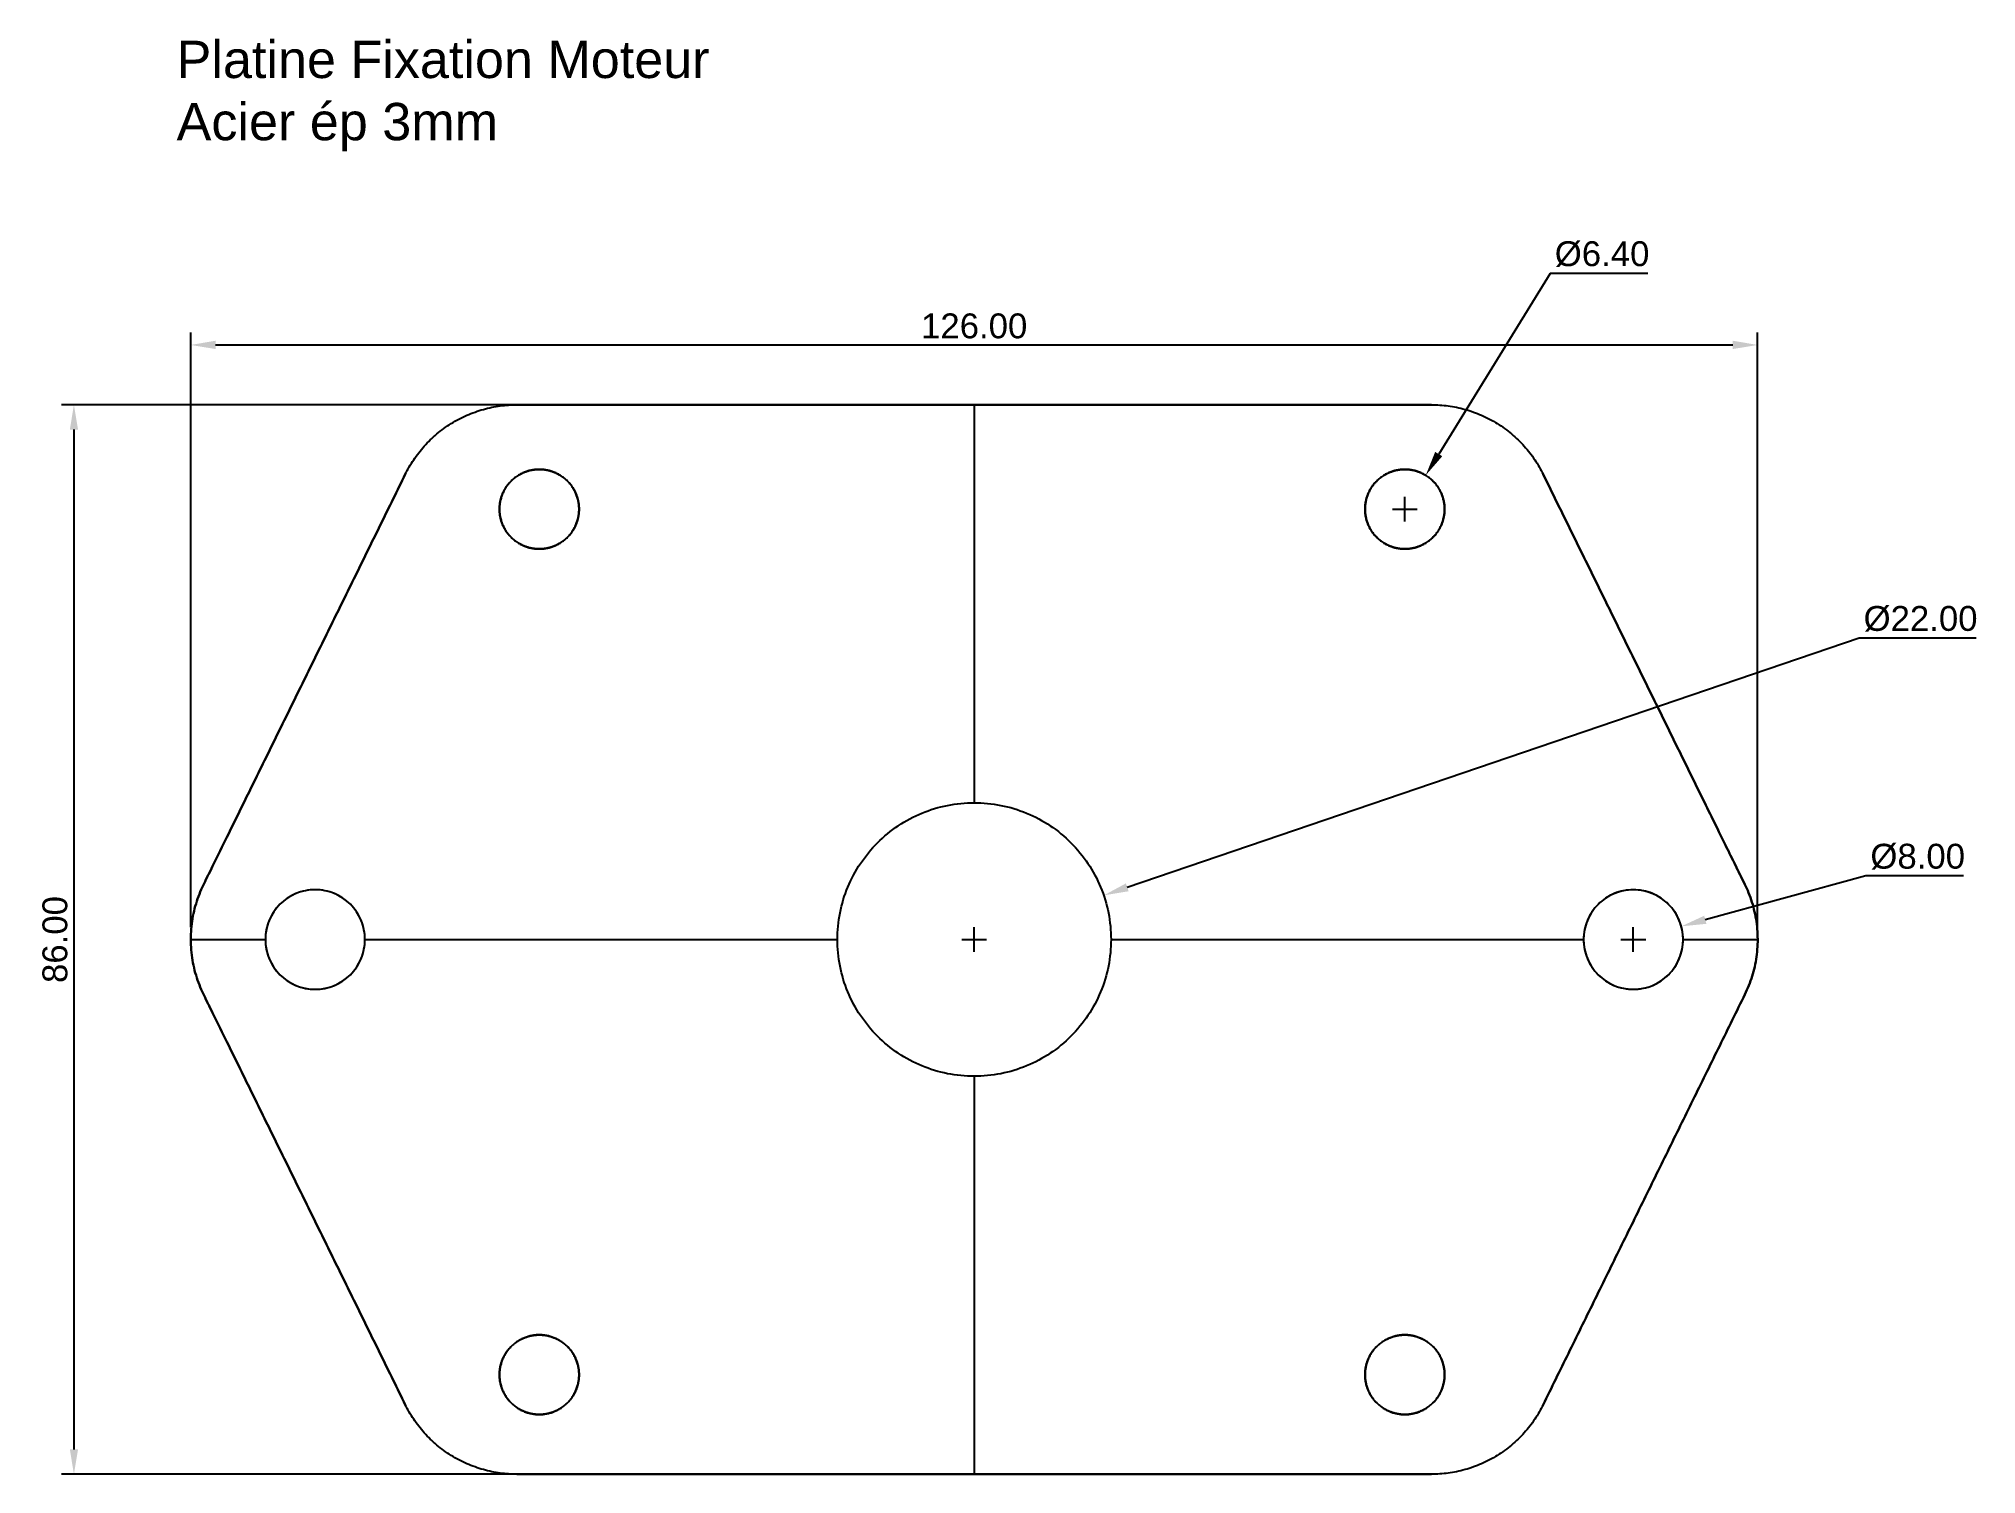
# Model space of a CAD drawing. Header units: millimetres. Extents: x 255 to 411, y -43 to 72.
import ezdxf

# ---------------------------------------------------------------- set-up
doc = ezdxf.new("R2010")
doc.units = ezdxf.units.MM
doc.layers.add('Défaut', color=178, linetype='Continuous', true_color=0x000000)
doc.layers.add('Moteur-fix', color=178, linetype='Continuous', true_color=0x000000)
doc.styles.add('Helvetica Neue Regular', font='')
doc.styles.get('Helvetica Neue Regular').set_extended_font_data('Helvetica Neue')
doc.dimstyles.new('Défaut', dxfattribs={"dimtxt": 2, "dimasz": 2, "dimexe": 1, "dimexo": 1, "dimgap": 0.5, "dimtad": 1, "dimtoh": 1, "dimzin": 1, "dimdsep": 46, "dimtxsty": 'Helvetica Neue Regular', "dimcen": 1, "dimazin": 1, "dimtfac": 1, "dimtdec": 4, "dimtix": 1, "dimtofl": 0, "dimtmove": 1, "dimatfit": 3, "dimfxl": 2, "dimtolj": 1, "dimtzin": 1, "dimarcsym": 0})

# ---------------------------------------------------------------- blocks, each defined once
blk = doc.blocks.new('*D1')
at = {"layer": 'Defpoints', "color": 0}
for p in [(386.86, 1.06), (379.15, -1.06)]:
    blk.add_point(p, dxfattribs=at)
at = {"layer": 'Défaut', "color": 0, "lineweight": -2}
for p, q in [((401.69, 5.11), (388.79, 1.58)), ((409.55, 5.11), (401.69, 5.11))]:
    blk.add_line(p, q, dxfattribs=at)
at = {"layer": 'Défaut', "color": 0}
for p, q in [((382, 0), (384, 0)), ((383, -1), (383, 1))]:
    blk.add_line(p, q, dxfattribs=at)
blk.add_solid([(388.7, 1.91), (388.88, 1.26), (386.86, 1.06)], dxfattribs=at)
at = {"layer": 'Défaut', "color": 0, "insert": (405.87, 6.66), "char_height": 2, "attachment_point": 5, "style": 'Helvetica Neue Regular'}
blk.add_mtext('\\A1;Ø8.00', dxfattribs=at)
blk = doc.blocks.new('*D2')
at = {"layer": 'Defpoints', "color": 0}
for p in [(340.42, 3.55), (319.59, -3.55)]:
    blk.add_point(p, dxfattribs=at)
at = {"layer": 'Défaut', "color": 0, "lineweight": -2}
for p, q in [((401.15, 24.23), (342.31, 4.19)), ((410.56, 24.23), (401.15, 24.23))]:
    blk.add_line(p, q, dxfattribs=at)
at = {"layer": 'Défaut', "color": 0}
for p, q in [((329, 0), (331, 0)), ((330, -1), (330, 1))]:
    blk.add_line(p, q, dxfattribs=at)
blk.add_solid([(342.2, 4.51), (342.42, 3.88), (340.42, 3.55)], dxfattribs=at)
at = {"layer": 'Défaut', "color": 0, "insert": (406.1, 25.78), "char_height": 2, "attachment_point": 5, "style": 'Helvetica Neue Regular'}
blk.add_mtext('\\A1;Ø22.00', dxfattribs=at)
blk = doc.blocks.new('*D3')
at = {"layer": 'Defpoints', "color": 0}
for p in [(366.31, 37.33), (362.95, 31.88)]:
    blk.add_point(p, dxfattribs=at)
at = {"layer": 'Défaut', "color": 0, "lineweight": -2}
for p, q in [((376.31, 53.56), (367.36, 39.03)), ((384.17, 53.56), (376.31, 53.56))]:
    blk.add_line(p, q, dxfattribs=at)
at = {"layer": 'Défaut', "color": 0}
for p, q in [((363.63, 34.61), (365.63, 34.61)), ((364.63, 33.61), (364.63, 35.61))]:
    blk.add_line(p, q, dxfattribs=at)
blk.add_solid([(367.07, 39.21), (367.64, 38.86), (366.31, 37.33)], dxfattribs=at)
at = {"layer": 'Défaut', "color": 0, "insert": (380.49, 55.11), "char_height": 2, "attachment_point": 5, "style": 'Helvetica Neue Regular'}
blk.add_mtext('\\A1;Ø6.40', dxfattribs=at)
blk = doc.blocks.new('*D4')
at = {"layer": 'Defpoints', "color": 0}
for p in [(330, 43), (257.61, -43), (330, -43)]:
    blk.add_point(p, dxfattribs=at)
at = {"layer": 'Défaut', "color": 0, "lineweight": -2}
for p, q in [((329, 43), (256.61, 43)), ((257.61, 41), (257.61, -41)), ((329, -43), (256.61, -43))]:
    blk.add_line(p, q, dxfattribs=at)
at = {"layer": 'Défaut', "color": 0}
for points in [[(257.94, 41), (257.28, 41), (257.61, 43)], [(257.28, -41), (257.94, -41), (257.61, -43)]]:
    blk.add_solid(points, dxfattribs=at)
at = {"layer": 'Défaut', "color": 0, "insert": (256.09, 0), "char_height": 2, "attachment_point": 5, "rotation": 90, "style": 'Helvetica Neue Regular'}
blk.add_mtext('\\A1;86.00', dxfattribs=at)
blk = doc.blocks.new('*D5')
at = {"layer": 'Defpoints', "color": 0}
for p in [(393, 47.81), (267, 0), (393, 0)]:
    blk.add_point(p, dxfattribs=at)
at = {"layer": 'Défaut', "color": 0, "lineweight": -2}
for p, q in [((267, 1), (267, 48.81)), ((393, 1), (393, 48.81)), ((269, 47.81), (391, 47.81))]:
    blk.add_line(p, q, dxfattribs=at)
at = {"layer": 'Défaut', "color": 0}
for points in [[(269, 48.15), (269, 47.48), (267, 47.81)], [(391, 47.48), (391, 48.15), (393, 47.81)]]:
    blk.add_solid(points, dxfattribs=at)
at = {"layer": 'Défaut', "color": 0, "insert": (330, 49.33), "char_height": 2, "attachment_point": 5, "style": 'Helvetica Neue Regular'}
blk.add_mtext('\\A1;126.00', dxfattribs=at)

msp = doc.modelspace()

# ---------------------------------------------------------------- linework, layer by layer
at = {"layer": 'Moteur-fix'}
for p, q in [((293.23, 43, 369.25), (293.23, 43, 372.25)), ((330.003, 43, 369.25), (330.003, 11, 369.25)), ((330.003, 43, 372.25), (330.003, 11, 372.25)), ((330.003, 43, 369.25), (330.003, 43, 372.25)), ((366.777, 43, 369.25), (366.777, 43, 372.25)), ((284.256, 37.413, 369.25), (284.256, 37.413, 372.25)), ((375.751, 37.413, 369.25), (375.751, 37.413, 372.25)), ((268.03, 4.414, 369.25), (268.03, 4.414, 372.25)), ((391.977, 4.414, 369.25), (391.977, 4.414, 372.25)), ((267.004, 0, 369.25), (273.003, 0, 369.25)), ((267.004, 0, 372.25), (273.003, 0, 372.25)), ((281.01, 0, 369.25), (319.003, 0, 369.25)), ((281.01, 0, 372.25), (319.003, 0, 372.25)), ((341.003, 0, 369.25), (379.003, 0, 369.25)), ((341.003, 0, 372.25), (379.003, 0, 372.25)), ((387.003, 0, 369.25), (393.003, 0, 369.25)), ((387.003, 0, 372.25), (393.003, 0, 372.25)), ((268.03, -4.412, 369.25), (268.03, -4.412, 372.25)), ((391.977, -4.412, 369.25), (391.977, -4.412, 372.25)), ((330.003, -11, 369.25), (330.003, -43, 369.25)), ((330.003, -11, 372.25), (330.003, -43, 372.25)), ((382.49, -23.706, 369.25), (382.49, -23.706, 372.25)), ((284.256, -37.412, 369.25), (284.256, -37.412, 372.25)), ((375.751, -37.412, 369.25), (375.751, -37.412, 372.25)), ((293.23, -43, 369.25), (293.23, -43, 372.25)), ((330.003, -43, 369.25), (330.003, -43, 372.25)), ((366.777, -43, 369.25), (366.777, -43, 372.25))]:
    msp.add_line(p, q, dxfattribs=at)
at = {"layer": 'Moteur-fix', "extrusion": (1, 0, 0)}
for points in [[(4.004, 369.25), (4.004, 372.25)], [(4, 369.25), (4, 372.25)], [(0, 369.25), (0, 372.25)], [(0, 369.25), (0, 372.25)], [(0, 369.25), (0, 372.25)], [(0, 369.25), (0, 372.25)], [(-4.003, 369.25), (-4.003, 372.25)], [(-4, 369.25), (-4, 372.25)]]:
    msp.add_lwpolyline(points, dxfattribs=at)
at = {"layer": 'Moteur-fix', "extrusion": (2.21852e-16, 0, -1)}
msp.add_circle((-277.007, 0, -369.25), 4.003, dxfattribs=at)
at = {"layer": 'Moteur-fix', "extrusion": (2.22045e-16, 0, -1)}
msp.add_circle((-383.003, 0, -369.25), 4, dxfattribs=at)
at = {"layer": 'Moteur-fix', "extrusion": (-9.71756e-09, -2.40424e-08, 1)}
msp.add_rational_spline([(284.256, 37.413, 369.25), (287.003, 43, 369.25), (293.23, 43, 369.25)], [1, 0.848896899485, 1], degree=2, dxfattribs=at)
at = {"layer": 'Moteur-fix', "extrusion": (-9.71757e-09, -2.40424e-08, 1)}
msp.add_rational_spline([(284.256, 37.413, 372.25), (287.003, 43, 372.25), (293.23, 43, 372.25)], [1, 0.848896899485, 1], degree=2, dxfattribs=at)
at = {"layer": 'Moteur-fix', "extrusion": (2.8896e-08, 1.86991e-14, 1)}
msp.add_rational_spline([(284.256, 37.413, 370.75), (287.003, 43, 370.75), (293.23, 43, 370.75)], [1, 0.848896899485, 1], degree=2, dxfattribs=at)
at = {"layer": 'Moteur-fix', "extrusion": (3.29892e-17, -1, -2.33917e-08)}
msp.add_open_spline([(293.23, 43, 369.25), (311.617, 43, 369.25), (330.003, 43, 369.25), (348.39, 43, 369.25), (366.777, 43, 369.25)], degree=2, knots=[393.9417265, 393.9417265, 393.9417265, 430.7153112, 430.7153112, 467.4888958, 467.4888958, 467.4888958], dxfattribs=at)
at = {"layer": 'Moteur-fix', "extrusion": (-1.43737e-16, -1, -3.50876e-08)}
msp.add_open_spline([(293.23, 43, 372.25), (311.617, 43, 372.25), (330.003, 43, 372.25), (348.39, 43, 372.25), (366.777, 43, 372.25)], degree=2, knots=[393.9417265, 393.9417265, 393.9417265, 430.7153112, 430.7153112, 467.4888958, 467.4888958, 467.4888958], dxfattribs=at)
at = {"layer": 'Moteur-fix', "extrusion": (0, -1, -4.67834e-08)}
msp.add_open_spline([(366.777, 43, 370.75), (348.39, 43, 370.75), (330.003, 43, 370.75), (311.617, 43, 370.75), (293.23, 43, 370.75)], degree=2, knots=[-467.4888958, -467.4888958, -467.4888958, -430.7153112, -430.7153112, -393.9417265, -393.9417265, -393.9417265], dxfattribs=at)
at = {"layer": 'Moteur-fix', "extrusion": (4.25217e-08, -8.48387e-09, 1)}
for points in [[(366.777, 43, 369.25), (373.003, 43, 369.25), (375.751, 37.413, 369.25)], [(366.777, 43, 372.25), (373.003, 43, 372.25), (375.751, 37.413, 372.25)]]:
    msp.add_rational_spline(points, [1, 0.848896899485, 1], degree=2, dxfattribs=at)
at = {"layer": 'Moteur-fix', "extrusion": (2.8896e-08, 1.01283e-13, 1)}
msp.add_rational_spline([(366.777, 43, 370.75), (373.003, 43, 370.75), (375.751, 37.413, 370.75)], [1, 0.848896899485, 1], degree=2, dxfattribs=at)
at = {"layer": 'Moteur-fix'}
for points in [[(287.944, 41.489, 369.25), (287.944, 41.489, 370.75), (287.944, 41.489, 372.25)], [(372.063, 41.489, 369.25), (372.063, 41.489, 370.75), (372.063, 41.489, 372.25)], [(295.028, 37.805, 372.25), (295.028, 37.805, 370.75), (295.028, 37.805, 369.25)], [(364.628, 37.805, 372.25), (364.628, 37.805, 370.75), (364.628, 37.805, 369.25)], [(291.828, 34.605, 372.25), (291.828, 34.605, 370.75), (291.828, 34.605, 369.25)], [(298.228, 34.605, 372.25), (298.228, 34.605, 370.75), (298.228, 34.605, 369.25)], [(361.428, 34.605, 372.25), (361.428, 34.605, 370.75), (361.428, 34.605, 369.25)], [(367.828, 34.605, 372.25), (367.828, 34.605, 370.75), (367.828, 34.605, 369.25)], [(295.028, 31.405, 372.25), (295.028, 31.405, 370.75), (295.028, 31.405, 369.25)], [(364.628, 31.405, 372.25), (364.628, 31.405, 370.75), (364.628, 31.405, 369.25)], [(330.003, 11, 372.25), (330.003, 11, 370.75), (330.003, 11, 369.25)], [(319.003, 0, 372.25), (319.003, 0, 370.75), (319.003, 0, 369.25)], [(341.003, 0, 372.25), (341.003, 0, 370.75), (341.003, 0, 369.25)], [(391.977, -4.412, 369.25), (383.864, -20.912, 369.25), (375.751, -37.412, 369.25)], [(391.977, -4.412, 372.25), (383.864, -20.912, 372.25), (375.751, -37.412, 372.25)], [(375.751, -37.412, 370.75), (383.864, -20.912, 370.75), (391.977, -4.412, 370.75)], [(330.003, -11, 372.25), (330.003, -11, 370.75), (330.003, -11, 369.25)], [(295.028, -31.795, 372.25), (295.028, -31.795, 370.75), (295.028, -31.795, 369.25)], [(364.628, -31.795, 372.25), (364.628, -31.795, 370.75), (364.628, -31.795, 369.25)], [(291.828, -34.995, 372.25), (291.828, -34.995, 370.75), (291.828, -34.995, 369.25)], [(298.228, -34.995, 372.25), (298.228, -34.995, 370.75), (298.228, -34.995, 369.25)], [(361.428, -34.995, 372.25), (361.428, -34.995, 370.75), (361.428, -34.995, 369.25)], [(367.828, -34.995, 372.25), (367.828, -34.995, 370.75), (367.828, -34.995, 369.25)], [(295.028, -38.195, 372.25), (295.028, -38.195, 370.75), (295.028, -38.195, 369.25)], [(364.628, -38.195, 372.25), (364.628, -38.195, 370.75), (364.628, -38.195, 369.25)], [(287.944, -41.489, 369.25), (287.944, -41.489, 370.75), (287.944, -41.489, 372.25)], [(372.063, -41.489, 369.25), (372.063, -41.489, 370.75), (372.063, -41.489, 372.25)]]:
    msp.add_open_spline(points, degree=2, dxfattribs=at)
for points, weights, degree, knots in [([(284.256, -37.412, 369.25), (276.143, -20.912, 369.25), (268.03, -4.412, 369.25), (265.86, 0.001, 369.25), (268.03, 4.414, 369.25), (276.143, 20.913, 369.25), (284.256, 37.413, 369.25)], [1, 1, 1, 0.897416926455, 1, 1, 1], 2, [267.0613491, 267.0613491, 267.0613491, 318.4658919, 318.4658919, 327.6070749, 327.6070749, 379.0113075, 379.0113075, 379.0113075]), ([(284.256, -37.412, 372.25), (276.143, -20.912, 372.25), (268.03, -4.412, 372.25), (265.86, 0.001, 372.25), (268.03, 4.414, 372.25), (276.143, 20.913, 372.25), (284.256, 37.413, 372.25)], [1, 1, 1, 0.897416926455, 1, 1, 1], 2, [267.0613491, 267.0613491, 267.0613491, 318.4658919, 318.4658919, 327.6070749, 327.6070749, 379.0113075, 379.0113075, 379.0113075]), ([(284.256, 37.413, 370.75), (276.143, 20.913, 370.75), (268.03, 4.414, 370.75), (265.86, 0.001, 370.75), (268.03, -4.412, 370.75), (276.143, -20.912, 370.75), (284.256, -37.412, 370.75)], [1, 1, 1, 0.897416926455, 1, 1, 1], 2, [-379.0113075, -379.0113075, -379.0113075, -327.6070749, -327.6070749, -318.4658919, -318.4658919, -267.0613491, -267.0613491, -267.0613491]), ([(298.228, 34.605, 369.25), (298.228, 35.441, 369.25), (297.916, 36.243, 369.25), (297.291, 36.868, 369.25), (296.994, 37.165, 369.25), (296.641, 37.401, 369.25), (295.865, 37.723, 369.25), (295.448, 37.805, 369.25), (295.028, 37.805, 369.25), (294.608, 37.805, 369.25), (294.192, 37.723, 369.25), (293.415, 37.401, 369.25), (293.063, 37.165, 369.25), (292.765, 36.868, 369.25), (292.141, 36.243, 369.25), (291.828, 35.441, 369.25), (291.828, 34.605, 369.25), (291.828, 33.77, 369.25), (292.141, 32.968, 369.25), (292.765, 32.343, 369.25), (293.063, 32.046, 369.25), (293.415, 31.81, 369.25), (294.192, 31.488, 369.25), (294.608, 31.405, 369.25), (295.028, 31.405, 369.25), (295.448, 31.405, 369.25), (295.865, 31.488, 369.25), (296.641, 31.81, 369.25), (296.994, 32.046, 369.25), (297.291, 32.343, 369.25), (297.916, 32.968, 369.25), (298.228, 33.77, 369.25), (298.228, 34.605, 369.25)], [1, 0.902368927062, 0.853553390593, 0.853553390593, 0.853553390593, 0.853553390593, 0.853553390593, 0.853553390593, 0.853553390593, 0.853553390593, 0.853553390593, 0.853553390593, 0.853553390593, 0.853553390593, 0.853553390593, 0.902368927062, 1, 0.902368927062, 0.853553390593, 0.853553390593, 0.853553390593, 0.853553390593, 0.853553390593, 0.853553390593, 0.853553390593, 0.853553390593, 0.853553390593, 0.853553390593, 0.853553390593, 0.853553390593, 0.853553390593, 0.902368927062, 1], 3, [0, 0, 0, 0, 2.5783797, 2.5783797, 2.5783797, 3.843107, 3.843107, 5.1078343, 5.1078343, 5.1078343, 6.3725615, 6.3725615, 7.6372888, 7.6372888, 7.6372888, 10.2156685, 10.2156685, 10.2156685, 12.7940483, 12.7940483, 12.7940483, 14.0587756, 14.0587756, 15.3235028, 15.3235028, 15.3235028, 16.5882301, 16.5882301, 17.8529574, 17.8529574, 17.8529574, 20.4313371, 20.4313371, 20.4313371, 20.4313371]), ([(298.228, 34.605, 372.25), (298.228, 35.441, 372.25), (297.916, 36.243, 372.25), (297.291, 36.868, 372.25), (296.994, 37.165, 372.25), (296.641, 37.401, 372.25), (295.865, 37.723, 372.25), (295.448, 37.805, 372.25), (295.028, 37.805, 372.25), (294.608, 37.805, 372.25), (294.192, 37.723, 372.25), (293.415, 37.401, 372.25), (293.063, 37.165, 372.25), (292.765, 36.868, 372.25), (292.141, 36.243, 372.25), (291.828, 35.441, 372.25), (291.828, 34.605, 372.25), (291.828, 33.77, 372.25), (292.141, 32.968, 372.25), (292.765, 32.343, 372.25), (293.063, 32.046, 372.25), (293.415, 31.81, 372.25), (294.192, 31.488, 372.25), (294.608, 31.405, 372.25), (295.028, 31.405, 372.25), (295.448, 31.405, 372.25), (295.865, 31.488, 372.25), (296.641, 31.81, 372.25), (296.994, 32.046, 372.25), (297.291, 32.343, 372.25), (297.916, 32.968, 372.25), (298.228, 33.77, 372.25), (298.228, 34.605, 372.25)], [1, 0.902368927062, 0.853553390593, 0.853553390593, 0.853553390593, 0.853553390593, 0.853553390593, 0.853553390593, 0.853553390593, 0.853553390593, 0.853553390593, 0.853553390593, 0.853553390593, 0.853553390593, 0.853553390593, 0.902368927062, 1, 0.902368927062, 0.853553390593, 0.853553390593, 0.853553390593, 0.853553390593, 0.853553390593, 0.853553390593, 0.853553390593, 0.853553390593, 0.853553390593, 0.853553390593, 0.853553390593, 0.853553390593, 0.853553390593, 0.902368927062, 1], 3, [0, 0, 0, 0, 2.5783797, 2.5783797, 2.5783797, 3.843107, 3.843107, 5.1078343, 5.1078343, 5.1078343, 6.3725615, 6.3725615, 7.6372888, 7.6372888, 7.6372888, 10.2156685, 10.2156685, 10.2156685, 12.7940483, 12.7940483, 12.7940483, 14.0587756, 14.0587756, 15.3235028, 15.3235028, 15.3235028, 16.5882301, 16.5882301, 17.8529574, 17.8529574, 17.8529574, 20.4313371, 20.4313371, 20.4313371, 20.4313371]), ([(298.228, 34.605, 370.834), (298.228, 31.405, 370.834), (295.028, 31.405, 370.834), (291.828, 31.405, 370.834), (291.828, 34.605, 370.834), (291.828, 37.805, 370.834), (295.028, 37.805, 370.834), (298.228, 37.805, 370.834), (298.228, 34.605, 370.834)], [1, 0.707106781187, 1, 0.707106781187, 1, 0.707106781187, 1, 0.707106781187, 1], 2, [0, 0, 0, 5.0265482, 5.0265482, 10.0530965, 10.0530965, 15.0796447, 15.0796447, 20.106193, 20.106193, 20.106193]), ([(367.828, 34.605, 369.25), (367.828, 35.441, 369.25), (367.516, 36.243, 369.25), (366.891, 36.868, 369.25), (366.594, 37.165, 369.25), (366.241, 37.401, 369.25), (365.465, 37.723, 369.25), (365.048, 37.805, 369.25), (364.628, 37.805, 369.25), (364.208, 37.805, 369.25), (363.792, 37.723, 369.25), (363.015, 37.401, 369.25), (362.663, 37.165, 369.25), (362.365, 36.868, 369.25), (361.741, 36.243, 369.25), (361.428, 35.441, 369.25), (361.428, 34.605, 369.25), (361.428, 33.77, 369.25), (361.741, 32.968, 369.25), (362.365, 32.343, 369.25), (362.663, 32.046, 369.25), (363.015, 31.81, 369.25), (363.792, 31.488, 369.25), (364.208, 31.405, 369.25), (364.628, 31.405, 369.25), (365.048, 31.405, 369.25), (365.465, 31.488, 369.25), (366.241, 31.81, 369.25), (366.594, 32.046, 369.25), (366.891, 32.343, 369.25), (367.516, 32.968, 369.25), (367.828, 33.77, 369.25), (367.828, 34.605, 369.25)], [1, 0.902368927062, 0.853553390593, 0.853553390593, 0.853553390593, 0.853553390593, 0.853553390593, 0.853553390593, 0.853553390593, 0.853553390593, 0.853553390593, 0.853553390593, 0.853553390593, 0.853553390593, 0.853553390593, 0.902368927062, 1, 0.902368927062, 0.853553390593, 0.853553390593, 0.853553390593, 0.853553390593, 0.853553390593, 0.853553390593, 0.853553390593, 0.853553390593, 0.853553390593, 0.853553390593, 0.853553390593, 0.853553390593, 0.853553390593, 0.902368927062, 1], 3, [0, 0, 0, 0, 2.5783797, 2.5783797, 2.5783797, 3.843107, 3.843107, 5.1078343, 5.1078343, 5.1078343, 6.3725615, 6.3725615, 7.6372888, 7.6372888, 7.6372888, 10.2156685, 10.2156685, 10.2156685, 12.7940483, 12.7940483, 12.7940483, 14.0587756, 14.0587756, 15.3235028, 15.3235028, 15.3235028, 16.5882301, 16.5882301, 17.8529574, 17.8529574, 17.8529574, 20.4313371, 20.4313371, 20.4313371, 20.4313371]), ([(367.828, 34.605, 372.25), (367.828, 35.441, 372.25), (367.516, 36.243, 372.25), (366.891, 36.868, 372.25), (366.594, 37.165, 372.25), (366.241, 37.401, 372.25), (365.465, 37.723, 372.25), (365.048, 37.805, 372.25), (364.628, 37.805, 372.25), (364.208, 37.805, 372.25), (363.792, 37.723, 372.25), (363.015, 37.401, 372.25), (362.663, 37.165, 372.25), (362.365, 36.868, 372.25), (361.741, 36.243, 372.25), (361.428, 35.441, 372.25), (361.428, 34.605, 372.25), (361.428, 33.77, 372.25), (361.741, 32.968, 372.25), (362.365, 32.343, 372.25), (362.663, 32.046, 372.25), (363.015, 31.81, 372.25), (363.792, 31.488, 372.25), (364.208, 31.405, 372.25), (364.628, 31.405, 372.25), (365.048, 31.405, 372.25), (365.465, 31.488, 372.25), (366.241, 31.81, 372.25), (366.594, 32.046, 372.25), (366.891, 32.343, 372.25), (367.516, 32.968, 372.25), (367.828, 33.77, 372.25), (367.828, 34.605, 372.25)], [1, 0.902368927062, 0.853553390593, 0.853553390593, 0.853553390593, 0.853553390593, 0.853553390593, 0.853553390593, 0.853553390593, 0.853553390593, 0.853553390593, 0.853553390593, 0.853553390593, 0.853553390593, 0.853553390593, 0.902368927062, 1, 0.902368927062, 0.853553390593, 0.853553390593, 0.853553390593, 0.853553390593, 0.853553390593, 0.853553390593, 0.853553390593, 0.853553390593, 0.853553390593, 0.853553390593, 0.853553390593, 0.853553390593, 0.853553390593, 0.902368927062, 1], 3, [0, 0, 0, 0, 2.5783797, 2.5783797, 2.5783797, 3.843107, 3.843107, 5.1078343, 5.1078343, 5.1078343, 6.3725615, 6.3725615, 7.6372888, 7.6372888, 7.6372888, 10.2156685, 10.2156685, 10.2156685, 12.7940483, 12.7940483, 12.7940483, 14.0587756, 14.0587756, 15.3235028, 15.3235028, 15.3235028, 16.5882301, 16.5882301, 17.8529574, 17.8529574, 17.8529574, 20.4313371, 20.4313371, 20.4313371, 20.4313371]), ([(367.828, 34.605, 370.834), (367.828, 31.405, 370.834), (364.628, 31.405, 370.834), (361.428, 31.405, 370.834), (361.428, 34.605, 370.834), (361.428, 37.805, 370.834), (364.628, 37.805, 370.834), (367.828, 37.805, 370.834), (367.828, 34.605, 370.834)], [1, 0.707106781187, 1, 0.707106781187, 1, 0.707106781187, 1, 0.707106781187, 1], 2, [0, 0, 0, 5.0265482, 5.0265482, 10.0530965, 10.0530965, 15.0796447, 15.0796447, 20.106193, 20.106193, 20.106193]), ([(375.751, 37.413, 369.25), (383.864, 20.913, 369.25), (391.977, 4.414, 369.25), (394.147, 0.001, 369.25), (391.977, -4.412, 369.25)], [1, 1, 1, 0.897416926455, 1], 2, [482.4193148, 482.4193148, 482.4193148, 533.8235475, 533.8235475, 542.9647304, 542.9647304, 542.9647304]), ([(375.751, 37.413, 372.25), (383.864, 20.913, 372.25), (391.977, 4.414, 372.25), (394.147, 0.001, 372.25), (391.977, -4.412, 372.25)], [1, 1, 1, 0.897416926455, 1], 2, [482.4193148, 482.4193148, 482.4193148, 533.8235475, 533.8235475, 542.9647304, 542.9647304, 542.9647304]), ([(391.977, -4.412, 370.75), (394.147, 0.001, 370.75), (391.977, 4.414, 370.75), (383.864, 20.913, 370.75), (375.751, 37.413, 370.75)], [1, 0.897416926455, 1, 1, 1], 2, [-542.9647304, -542.9647304, -542.9647304, -533.8235475, -533.8235475, -482.4193148, -482.4193148, -482.4193148]), ([(298.228, -34.995, 369.25), (298.228, -34.159, 369.25), (297.916, -33.357, 369.25), (297.291, -32.732, 369.25), (296.994, -32.435, 369.25), (296.641, -32.199, 369.25), (295.865, -31.877, 369.25), (295.448, -31.795, 369.25), (295.028, -31.795, 369.25), (294.608, -31.795, 369.25), (294.192, -31.877, 369.25), (293.415, -32.199, 369.25), (293.063, -32.435, 369.25), (292.765, -32.732, 369.25), (292.141, -33.357, 369.25), (291.828, -34.159, 369.25), (291.828, -34.995, 369.25), (291.828, -35.83, 369.25), (292.141, -36.632, 369.25), (292.765, -37.257, 369.25), (293.063, -37.554, 369.25), (293.415, -37.79, 369.25), (294.192, -38.112, 369.25), (294.608, -38.195, 369.25), (295.028, -38.195, 369.25), (295.448, -38.195, 369.25), (295.865, -38.112, 369.25), (296.641, -37.79, 369.25), (296.994, -37.554, 369.25), (297.291, -37.257, 369.25), (297.916, -36.632, 369.25), (298.228, -35.83, 369.25), (298.228, -34.995, 369.25)], [1, 0.902368927062, 0.853553390593, 0.853553390593, 0.853553390593, 0.853553390593, 0.853553390593, 0.853553390593, 0.853553390593, 0.853553390593, 0.853553390593, 0.853553390593, 0.853553390593, 0.853553390593, 0.853553390593, 0.902368927062, 1, 0.902368927062, 0.853553390593, 0.853553390593, 0.853553390593, 0.853553390593, 0.853553390593, 0.853553390593, 0.853553390593, 0.853553390593, 0.853553390593, 0.853553390593, 0.853553390593, 0.853553390593, 0.853553390593, 0.902368927062, 1], 3, [0, 0, 0, 0, 2.5783797, 2.5783797, 2.5783797, 3.843107, 3.843107, 5.1078343, 5.1078343, 5.1078343, 6.3725615, 6.3725615, 7.6372888, 7.6372888, 7.6372888, 10.2156685, 10.2156685, 10.2156685, 12.7940483, 12.7940483, 12.7940483, 14.0587756, 14.0587756, 15.3235028, 15.3235028, 15.3235028, 16.5882301, 16.5882301, 17.8529574, 17.8529574, 17.8529574, 20.4313371, 20.4313371, 20.4313371, 20.4313371]), ([(298.228, -34.995, 372.25), (298.228, -34.159, 372.25), (297.916, -33.357, 372.25), (297.291, -32.732, 372.25), (296.994, -32.435, 372.25), (296.641, -32.199, 372.25), (295.865, -31.877, 372.25), (295.448, -31.795, 372.25), (295.028, -31.795, 372.25), (294.608, -31.795, 372.25), (294.192, -31.877, 372.25), (293.415, -32.199, 372.25), (293.063, -32.435, 372.25), (292.765, -32.732, 372.25), (292.141, -33.357, 372.25), (291.828, -34.159, 372.25), (291.828, -34.995, 372.25), (291.828, -35.83, 372.25), (292.141, -36.632, 372.25), (292.765, -37.257, 372.25), (293.063, -37.554, 372.25), (293.415, -37.79, 372.25), (294.192, -38.112, 372.25), (294.608, -38.195, 372.25), (295.028, -38.195, 372.25), (295.448, -38.195, 372.25), (295.865, -38.112, 372.25), (296.641, -37.79, 372.25), (296.994, -37.554, 372.25), (297.291, -37.257, 372.25), (297.916, -36.632, 372.25), (298.228, -35.83, 372.25), (298.228, -34.995, 372.25)], [1, 0.902368927062, 0.853553390593, 0.853553390593, 0.853553390593, 0.853553390593, 0.853553390593, 0.853553390593, 0.853553390593, 0.853553390593, 0.853553390593, 0.853553390593, 0.853553390593, 0.853553390593, 0.853553390593, 0.902368927062, 1, 0.902368927062, 0.853553390593, 0.853553390593, 0.853553390593, 0.853553390593, 0.853553390593, 0.853553390593, 0.853553390593, 0.853553390593, 0.853553390593, 0.853553390593, 0.853553390593, 0.853553390593, 0.853553390593, 0.902368927062, 1], 3, [0, 0, 0, 0, 2.5783797, 2.5783797, 2.5783797, 3.843107, 3.843107, 5.1078343, 5.1078343, 5.1078343, 6.3725615, 6.3725615, 7.6372888, 7.6372888, 7.6372888, 10.2156685, 10.2156685, 10.2156685, 12.7940483, 12.7940483, 12.7940483, 14.0587756, 14.0587756, 15.3235028, 15.3235028, 15.3235028, 16.5882301, 16.5882301, 17.8529574, 17.8529574, 17.8529574, 20.4313371, 20.4313371, 20.4313371, 20.4313371]), ([(298.228, -34.995, 370.834), (298.228, -38.195, 370.834), (295.028, -38.195, 370.834), (291.828, -38.195, 370.834), (291.828, -34.995, 370.834), (291.828, -31.795, 370.834), (295.028, -31.795, 370.834), (298.228, -31.795, 370.834), (298.228, -34.995, 370.834)], [1, 0.707106781187, 1, 0.707106781187, 1, 0.707106781187, 1, 0.707106781187, 1], 2, [0, 0, 0, 5.0265482, 5.0265482, 10.0530965, 10.0530965, 15.0796447, 15.0796447, 20.106193, 20.106193, 20.106193]), ([(367.828, -34.995, 369.25), (367.828, -34.159, 369.25), (367.516, -33.357, 369.25), (366.891, -32.732, 369.25), (366.594, -32.435, 369.25), (366.241, -32.199, 369.25), (365.465, -31.877, 369.25), (365.048, -31.795, 369.25), (364.628, -31.795, 369.25), (364.208, -31.795, 369.25), (363.792, -31.877, 369.25), (363.015, -32.199, 369.25), (362.663, -32.435, 369.25), (362.365, -32.732, 369.25), (361.741, -33.357, 369.25), (361.428, -34.159, 369.25), (361.428, -34.995, 369.25), (361.428, -35.83, 369.25), (361.741, -36.632, 369.25), (362.365, -37.257, 369.25), (362.663, -37.554, 369.25), (363.015, -37.79, 369.25), (363.792, -38.112, 369.25), (364.208, -38.195, 369.25), (364.628, -38.195, 369.25), (365.048, -38.195, 369.25), (365.465, -38.112, 369.25), (366.241, -37.79, 369.25), (366.594, -37.554, 369.25), (366.891, -37.257, 369.25), (367.516, -36.632, 369.25), (367.828, -35.83, 369.25), (367.828, -34.995, 369.25)], [1, 0.902368927062, 0.853553390593, 0.853553390593, 0.853553390593, 0.853553390593, 0.853553390593, 0.853553390593, 0.853553390593, 0.853553390593, 0.853553390593, 0.853553390593, 0.853553390593, 0.853553390593, 0.853553390593, 0.902368927062, 1, 0.902368927062, 0.853553390593, 0.853553390593, 0.853553390593, 0.853553390593, 0.853553390593, 0.853553390593, 0.853553390593, 0.853553390593, 0.853553390593, 0.853553390593, 0.853553390593, 0.853553390593, 0.853553390593, 0.902368927062, 1], 3, [0, 0, 0, 0, 2.5783797, 2.5783797, 2.5783797, 3.843107, 3.843107, 5.1078343, 5.1078343, 5.1078343, 6.3725615, 6.3725615, 7.6372888, 7.6372888, 7.6372888, 10.2156685, 10.2156685, 10.2156685, 12.7940483, 12.7940483, 12.7940483, 14.0587756, 14.0587756, 15.3235028, 15.3235028, 15.3235028, 16.5882301, 16.5882301, 17.8529574, 17.8529574, 17.8529574, 20.4313371, 20.4313371, 20.4313371, 20.4313371]), ([(367.828, -34.995, 372.25), (367.828, -34.159, 372.25), (367.516, -33.357, 372.25), (366.891, -32.732, 372.25), (366.594, -32.435, 372.25), (366.241, -32.199, 372.25), (365.465, -31.877, 372.25), (365.048, -31.795, 372.25), (364.628, -31.795, 372.25), (364.208, -31.795, 372.25), (363.792, -31.877, 372.25), (363.015, -32.199, 372.25), (362.663, -32.435, 372.25), (362.365, -32.732, 372.25), (361.741, -33.357, 372.25), (361.428, -34.159, 372.25), (361.428, -34.995, 372.25), (361.428, -35.83, 372.25), (361.741, -36.632, 372.25), (362.365, -37.257, 372.25), (362.663, -37.554, 372.25), (363.015, -37.79, 372.25), (363.792, -38.112, 372.25), (364.208, -38.195, 372.25), (364.628, -38.195, 372.25), (365.048, -38.195, 372.25), (365.465, -38.112, 372.25), (366.241, -37.79, 372.25), (366.594, -37.554, 372.25), (366.891, -37.257, 372.25), (367.516, -36.632, 372.25), (367.828, -35.83, 372.25), (367.828, -34.995, 372.25)], [1, 0.902368927062, 0.853553390593, 0.853553390593, 0.853553390593, 0.853553390593, 0.853553390593, 0.853553390593, 0.853553390593, 0.853553390593, 0.853553390593, 0.853553390593, 0.853553390593, 0.853553390593, 0.853553390593, 0.902368927062, 1, 0.902368927062, 0.853553390593, 0.853553390593, 0.853553390593, 0.853553390593, 0.853553390593, 0.853553390593, 0.853553390593, 0.853553390593, 0.853553390593, 0.853553390593, 0.853553390593, 0.853553390593, 0.853553390593, 0.902368927062, 1], 3, [0, 0, 0, 0, 2.5783797, 2.5783797, 2.5783797, 3.843107, 3.843107, 5.1078343, 5.1078343, 5.1078343, 6.3725615, 6.3725615, 7.6372888, 7.6372888, 7.6372888, 10.2156685, 10.2156685, 10.2156685, 12.7940483, 12.7940483, 12.7940483, 14.0587756, 14.0587756, 15.3235028, 15.3235028, 15.3235028, 16.5882301, 16.5882301, 17.8529574, 17.8529574, 17.8529574, 20.4313371, 20.4313371, 20.4313371, 20.4313371]), ([(367.828, -34.995, 370.834), (367.828, -38.195, 370.834), (364.628, -38.195, 370.834), (361.428, -38.195, 370.834), (361.428, -34.995, 370.834), (361.428, -31.795, 370.834), (364.628, -31.795, 370.834), (367.828, -31.795, 370.834), (367.828, -34.995, 370.834)], [1, 0.707106781187, 1, 0.707106781187, 1, 0.707106781187, 1, 0.707106781187, 1], 2, [0, 0, 0, 5.0265482, 5.0265482, 10.0530965, 10.0530965, 15.0796447, 15.0796447, 20.106193, 20.106193, 20.106193])]:
    msp.add_rational_spline(points, weights, degree=degree, knots=knots, dxfattribs=at)
at = {"layer": 'Moteur-fix', "extrusion": (-2.8896e-08, 3.21025e-16, -1)}
msp.add_open_spline([(341.003, 0, 369.25), (341.003, 1.445, 369.25), (340.719, 2.875, 369.25), (339.613, 5.544, 369.25), (338.803, 6.757, 369.25), (336.76, 8.8, 369.25), (335.548, 9.61, 369.25), (332.878, 10.716, 369.25), (331.448, 11, 369.25), (330.003, 11, 369.25), (328.559, 11, 369.25), (327.129, 10.716, 369.25), (324.459, 9.61, 369.25), (323.247, 8.8, 369.25), (321.204, 6.757, 369.25), (320.394, 5.544, 369.25), (319.288, 2.875, 369.25), (319.003, 1.445, 369.25), (319.003, 0, 369.25), (319.003, -1.444, 369.25), (319.288, -2.875, 369.25), (320.394, -5.544, 369.25), (321.204, -6.757, 369.25), (323.247, -8.8, 369.25), (324.459, -9.61, 369.25), (327.129, -10.715, 369.25), (328.559, -11, 369.25), (330.003, -11, 369.25), (331.448, -11, 369.25), (332.878, -10.715, 369.25), (335.548, -9.61, 369.25), (336.76, -8.8, 369.25), (338.803, -6.757, 369.25), (339.613, -5.544, 369.25), (340.719, -2.875, 369.25), (341.003, -1.444, 369.25), (341.003, 0, 369.25)], degree=3, knots=[0, 0, 0, 0, 4.3475, 4.3475, 8.6949999, 8.6949999, 13.0424999, 13.0424999, 17.3899999, 17.3899999, 17.3899999, 21.7374998, 21.7374998, 26.0849998, 26.0849998, 30.4324998, 30.4324998, 34.7799998, 34.7799998, 34.7799998, 39.1274997, 39.1274997, 43.4749997, 43.4749997, 47.8224997, 47.8224997, 52.1699996, 52.1699996, 52.1699996, 56.5174996, 56.5174996, 60.8649996, 60.8649996, 65.2124995, 65.2124995, 69.5599995, 69.5599995, 69.5599995, 69.5599995], dxfattribs=at)
at = {"layer": 'Moteur-fix', "extrusion": (-2.8896e-08, 3.21026e-16, -1)}
msp.add_open_spline([(341.003, 0, 372.25), (341.003, 1.445, 372.25), (340.719, 2.875, 372.25), (339.613, 5.544, 372.25), (338.803, 6.757, 372.25), (336.76, 8.8, 372.25), (335.548, 9.61, 372.25), (332.878, 10.716, 372.25), (331.448, 11, 372.25), (330.003, 11, 372.25), (328.559, 11, 372.25), (327.129, 10.716, 372.25), (324.459, 9.61, 372.25), (323.247, 8.8, 372.25), (321.204, 6.757, 372.25), (320.394, 5.544, 372.25), (319.288, 2.875, 372.25), (319.003, 1.445, 372.25), (319.003, 0, 372.25), (319.003, -1.444, 372.25), (319.288, -2.875, 372.25), (320.394, -5.544, 372.25), (321.204, -6.757, 372.25), (323.247, -8.8, 372.25), (324.459, -9.61, 372.25), (327.129, -10.715, 372.25), (328.559, -11, 372.25), (330.003, -11, 372.25), (331.448, -11, 372.25), (332.878, -10.715, 372.25), (335.548, -9.61, 372.25), (336.76, -8.8, 372.25), (338.803, -6.757, 372.25), (339.613, -5.544, 372.25), (340.719, -2.875, 372.25), (341.003, -1.444, 372.25), (341.003, 0, 372.25)], degree=3, knots=[0, 0, 0, 0, 4.3475, 4.3475, 8.6949999, 8.6949999, 13.0424999, 13.0424999, 17.3899999, 17.3899999, 17.3899999, 21.7374998, 21.7374998, 26.0849998, 26.0849998, 30.4324998, 30.4324998, 34.7799998, 34.7799998, 34.7799998, 39.1274997, 39.1274997, 43.4749997, 43.4749997, 47.8224997, 47.8224997, 52.1699996, 52.1699996, 52.1699996, 56.5174996, 56.5174996, 60.8649996, 60.8649996, 65.2124995, 65.2124995, 69.5599995, 69.5599995, 69.5599995, 69.5599995], dxfattribs=at)
at = {"layer": 'Moteur-fix', "extrusion": (-2.8896e-08, -9.71263e-15, -1)}
msp.add_open_spline([(281.01, 0, 372.25), (281.01, -0.526, 372.25), (280.907, -1.046, 372.25), (280.504, -2.018, 372.25), (280.21, -2.459, 372.25), (279.466, -3.203, 372.25), (279.025, -3.497, 372.25), (278.053, -3.9, 372.25), (277.533, -4.003, 372.25), (277.007, -4.003, 372.25), (276.481, -4.003, 372.25), (275.961, -3.9, 372.25), (274.989, -3.497, 372.25), (274.548, -3.203, 372.25), (273.804, -2.459, 372.25), (273.509, -2.018, 372.25), (273.107, -1.046, 372.25), (273.003, -0.526, 372.25), (273.003, 0, 372.25), (273.003, 0.526, 372.25), (273.107, 1.046, 372.25), (273.509, 2.018, 372.25), (273.804, 2.459, 372.25), (274.548, 3.203, 372.25), (274.989, 3.498, 372.25), (275.961, 3.9, 372.25), (276.481, 4.004, 372.25), (277.007, 4.004, 372.25), (277.533, 4.004, 372.25), (278.053, 3.9, 372.25), (279.025, 3.498, 372.25), (279.466, 3.203, 372.25), (280.21, 2.459, 372.25), (280.504, 2.018, 372.25), (280.907, 1.046, 372.25), (281.01, 0.526, 372.25), (281.01, 0, 372.25)], degree=3, knots=[0, 0, 0, 0, 1.5822792, 1.5822792, 3.1645584, 3.1645584, 4.7468375, 4.7468375, 6.3291167, 6.3291167, 6.3291167, 7.9113959, 7.9113959, 9.4936751, 9.4936751, 11.0759543, 11.0759543, 12.6582334, 12.6582334, 12.6582334, 14.2405126, 14.2405126, 15.8227918, 15.8227918, 17.405071, 17.405071, 18.9873502, 18.9873502, 18.9873502, 20.5696293, 20.5696293, 22.1519085, 22.1519085, 23.7341877, 23.7341877, 25.3164669, 25.3164669, 25.3164669, 25.3164669], dxfattribs=at)
at = {"layer": 'Moteur-fix', "extrusion": (-2.8896e-08, -5.16997e-17, -1)}
msp.add_open_spline([(387.003, 0, 372.25), (387.003, -0.525, 372.25), (386.9, -1.045, 372.25), (386.498, -2.016, 372.25), (386.203, -2.457, 372.25), (385.46, -3.2, 372.25), (385.019, -3.494, 372.25), (384.049, -3.896, 372.25), (383.529, -4, 372.25), (383.003, -4, 372.25), (382.478, -4, 372.25), (381.958, -3.896, 372.25), (380.987, -3.494, 372.25), (380.546, -3.2, 372.25), (379.804, -2.457, 372.25), (379.509, -2.016, 372.25), (379.107, -1.045, 372.25), (379.003, -0.525, 372.25), (379.003, 0, 372.25), (379.003, 0.525, 372.25), (379.107, 1.045, 372.25), (379.509, 2.016, 372.25), (379.804, 2.457, 372.25), (380.546, 3.2, 372.25), (380.987, 3.495, 372.25), (381.958, 3.897, 372.25), (382.478, 4, 372.25), (383.003, 4, 372.25), (383.529, 4, 372.25), (384.049, 3.897, 372.25), (385.019, 3.495, 372.25), (385.46, 3.2, 372.25), (386.203, 2.457, 372.25), (386.498, 2.016, 372.25), (386.9, 1.045, 372.25), (387.003, 0.525, 372.25), (387.003, 0, 372.25)], degree=3, knots=[0, 0, 0, 0, 1.5809091, 1.5809091, 3.1618182, 3.1618182, 4.7427272, 4.7427272, 6.3236363, 6.3236363, 6.3236363, 7.9045454, 7.9045454, 9.4854545, 9.4854545, 11.0663636, 11.0663636, 12.6472726, 12.6472726, 12.6472726, 14.2281817, 14.2281817, 15.8090908, 15.8090908, 17.3899999, 17.3899999, 18.970909, 18.970909, 18.970909, 20.551818, 20.551818, 22.1327271, 22.1327271, 23.7136362, 23.7136362, 25.2945453, 25.2945453, 25.2945453, 25.2945453], dxfattribs=at)
at = {"layer": 'Moteur-fix', "extrusion": (9.71685e-09, -2.40419e-08, -1)}
msp.add_rational_spline([(293.23, -43, 369.25), (287.003, -43, 369.25), (284.256, -37.412, 369.25)], [1, 0.848896898767, 1], degree=2, dxfattribs=at)
at = {"layer": 'Moteur-fix', "extrusion": (9.71686e-09, -2.40419e-08, -1)}
msp.add_rational_spline([(293.23, -43, 372.25), (287.003, -43, 372.25), (284.256, -37.412, 372.25)], [1, 0.848896898767, 1], degree=2, dxfattribs=at)
at = {"layer": 'Moteur-fix', "extrusion": (-2.8896e-08, 4.6907e-14, -1)}
msp.add_rational_spline([(293.23, -43, 370.75), (287.003, -43, 370.75), (284.256, -37.412, 370.75)], [1, 0.848896898767, 1], degree=2, dxfattribs=at)
at = {"layer": 'Moteur-fix', "extrusion": (-4.25208e-08, -8.48365e-09, -1)}
msp.add_rational_spline([(375.751, -37.412, 369.25), (373.003, -43, 369.25), (366.777, -43, 369.25)], [1, 0.848896898767, 1], degree=2, dxfattribs=at)
at = {"layer": 'Moteur-fix', "extrusion": (-4.25208e-08, -8.48363e-09, -1)}
msp.add_rational_spline([(375.751, -37.412, 372.25), (373.003, -43, 372.25), (366.777, -43, 372.25)], [1, 0.848896898767, 1], degree=2, dxfattribs=at)
at = {"layer": 'Moteur-fix', "extrusion": (-2.88958e-08, -1.08266e-13, -1)}
msp.add_rational_spline([(375.751, -37.412, 370.75), (373.003, -43, 370.75), (366.777, -43, 370.75)], [1, 0.848896898767, 1], degree=2, dxfattribs=at)
at = {"layer": 'Moteur-fix', "extrusion": (-9.89672e-17, -1, 7.01751e-08)}
msp.add_open_spline([(366.777, -43, 369.25), (348.39, -43, 369.25), (330.003, -43, 369.25), (311.617, -43, 369.25), (293.23, -43, 369.25)], degree=2, knots=[178.584071, 178.584071, 178.584071, 215.3576556, 215.3576556, 252.1312402, 252.1312402, 252.1312402], dxfattribs=at)
at = {"layer": 'Moteur-fix', "extrusion": (-1.31956e-16, -1, 9.35668e-08)}
msp.add_open_spline([(366.777, -43, 372.25), (348.39, -43, 372.25), (330.003, -43, 372.25), (311.617, -43, 372.25), (293.23, -43, 372.25)], degree=2, knots=[178.584071, 178.584071, 178.584071, 215.3576556, 215.3576556, 252.1312402, 252.1312402, 252.1312402], dxfattribs=at)
at = {"layer": 'Moteur-fix', "extrusion": (1.93221e-16, -1, 8.1871e-08)}
msp.add_open_spline([(293.23, -43, 370.75), (311.617, -43, 370.75), (330.003, -43, 370.75), (348.39, -43, 370.75), (366.777, -43, 370.75)], degree=2, knots=[-252.1312402, -252.1312402, -252.1312402, -215.3576556, -215.3576556, -178.584071, -178.584071, -178.584071], dxfattribs=at)

# ---------------------------------------------------------------- texts
at = {"layer": 'Défaut', "insert": (265.866, 63.367), "char_height": 3, "width": 92.4918, "attachment_point": 7, "style": 'Helvetica Neue Regular'}
msp.add_mtext('{\\fHelvetica Neue;Platine Fixation Moteur}\\P{\\fHelvetica Neue;Acier ép 3mm}\\P', dxfattribs=at)

# ---------------------------------------------------------------- dimensions: what is measured, and where the dimension line sits
at = {"layer": 'Défaut'}
for p1, p2, text, picture, middle in [((362.949, 31.881), (366.307, 37.33), 'Ø6.40', '*D3', (376.308, 53.558)), ((319.592, -3.546, 372.25), (340.416, 3.547, 372.25), 'Ø22.00', '*D2', (401.147, 24.231, 372.25)), ((379.145, -1.056, 369.25), (386.862, 1.056, 369.25), 'Ø8.00', '*D1', (401.688, 5.113, 369.25))]:
    dim = msp.add_diameter_dim_2p(p1=p1, p2=p2, text=text, dimstyle='Défaut', override={"dimscale": 1, "dimasz": 2, "dimtad": 1, "dimtih": 0, "dimtoh": 1, "dimlfac": 1, "dimtxsty": 'Helvetica Neue Regular', "dimsah": 0}, dxfattribs=at)
    dim.commit()
    dim.dimension.update_dxf_attribs({"geometry": picture, "text_midpoint": middle, "dimtype": 163})
dim = msp.add_linear_dim(base=(393.003, 47.812, 372.25), p1=(267.004, 0, 372.25), p2=(393.003, 0, 372.25), dimstyle='Défaut', override={"dimtxt": 2, "dimasz": 2, "dimexe": 1, "dimexo": 1, "dimgap": 0.5, "dimtad": 1, "dimtih": 0, "dimtoh": 0, "dimdec": 2, "dimzin": 1, "dimtxsty": 'Helvetica Neue Regular', "dimsah": 0, "dimcen": 1, "dimadec": 2, "dimazin": 1, "dimtix": 0, "dimtmove": 0, "dimfxl": 2, "dimtzin": 1}, dxfattribs=at)
dim.commit()
dim.dimension.update_dxf_attribs({"geometry": '*D5', "text_midpoint": (330.003, 49.328, 372.25)})
dim = msp.add_linear_dim(base=(257.609, -43, 372.25), p1=(330.003, 43, 372.25), p2=(330.003, -43, 372.25), angle=90, dimstyle='Défaut', override={"dimtxt": 2, "dimasz": 2, "dimexe": 1, "dimexo": 1, "dimgap": 0.5, "dimtad": 1, "dimtih": 0, "dimtoh": 0, "dimdec": 2, "dimzin": 1, "dimtxsty": 'Helvetica Neue Regular', "dimsah": 0, "dimcen": 1, "dimadec": 2, "dimazin": 1, "dimtix": 0, "dimtmove": 0, "dimfxl": 2, "dimtzin": 1}, dxfattribs=at)
dim.commit()
dim.dimension.update_dxf_attribs({"geometry": '*D4', "text_midpoint": (256.093, 0, 372.25)})

doc.saveas('drawing.dxf')
